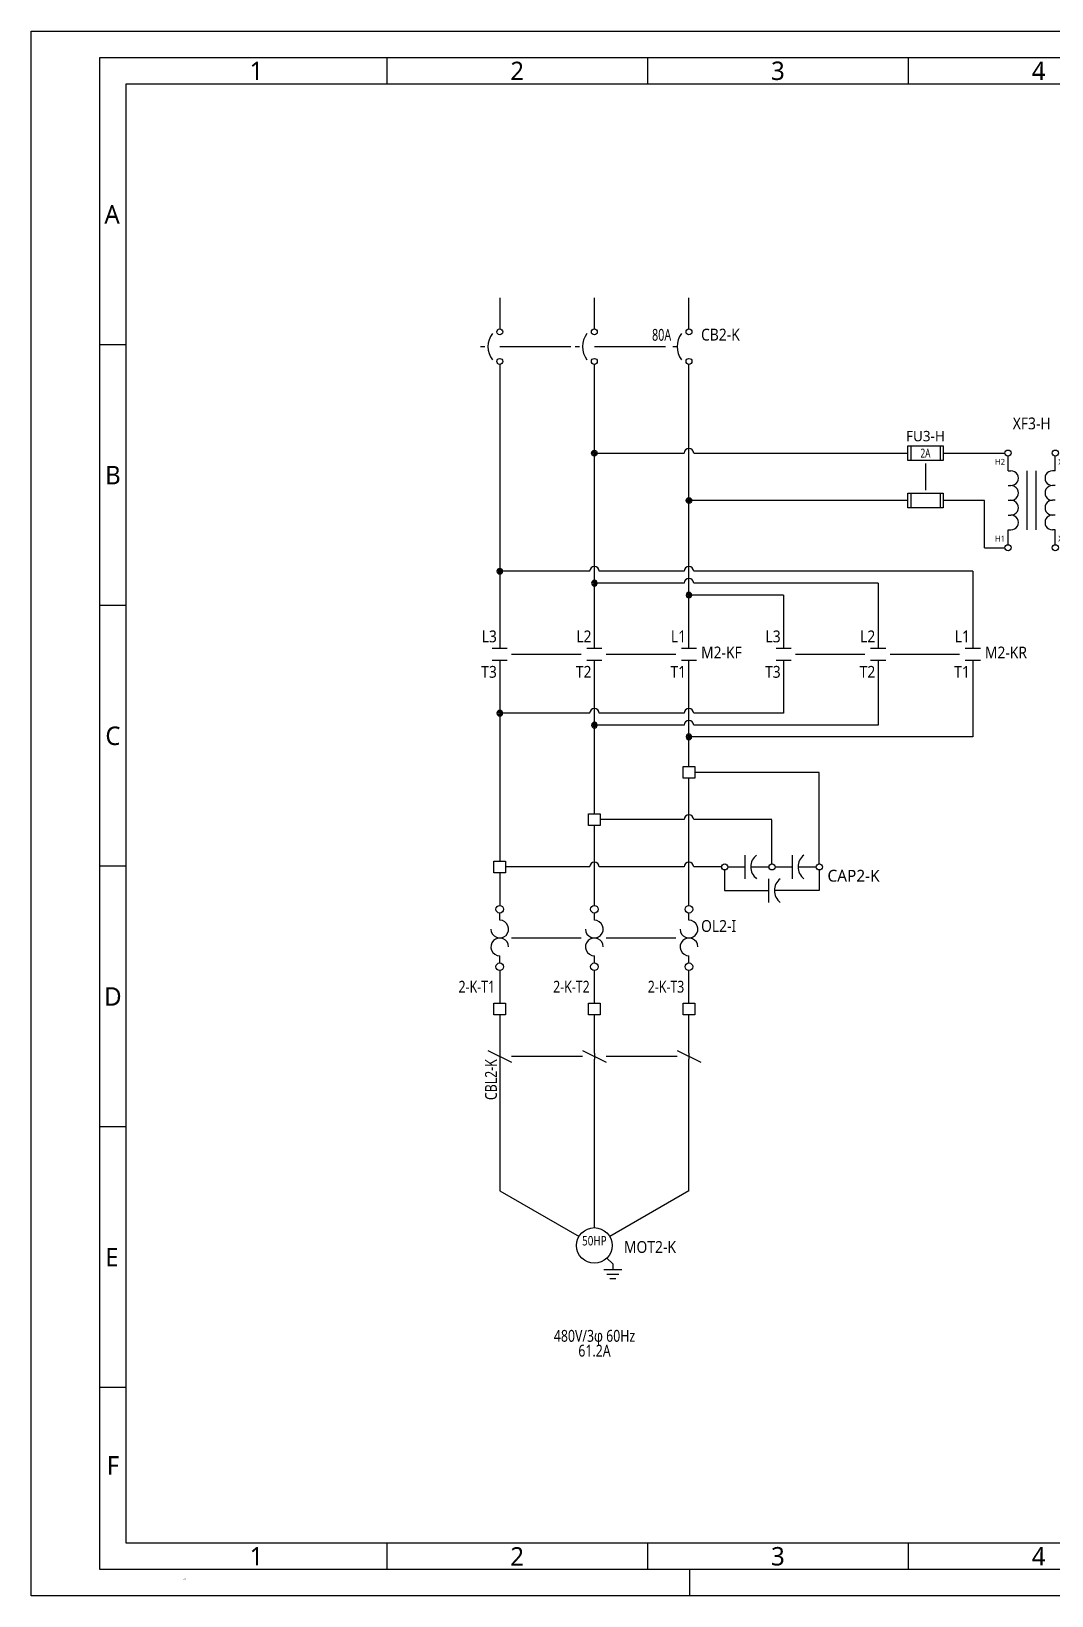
# Model space of a CAD drawing. Header units: millimetres. Extents: x -13 to 284, y -203 to 7.
# Drawn here: x -12.7 to 124.3, y -202.9 to 7.1 of the extents above; entities that cross this region are included whole.
import ezdxf
from ezdxf.enums import TextEntityAlignment as Align

# ---------------------------------------------------------------- set-up
doc = ezdxf.new("R2010")
doc.units = ezdxf.units.MM
doc.header["$LTSCALE"] = 6
doc.linetypes.add('HIDDEN2', pattern=[0.1875, 0.125, -0.0625])
for name, color, linetype in [('035', 5, 'Continuous'), ('BLK_50MM^2', 7, 'Continuous'), ('BRN_50MM^2', 7, 'Continuous'), ('GRN_10MM^2', 7, 'Continuous'), ('GRY_50MM^2', 7, 'Continuous'), ('LINK', 7, 'Continuous'), ('MISC', 7, 'Continuous'), ('SYMS', 7, 'Continuous'), ('TAGS', 7, 'Continuous'), ('TERMS', 7, 'Continuous'), ('WIREFIXED', 7, 'Continuous'), ('WIRENO', 72, 'Continuous'), ('WIRES', 7, 'Continuous')]:
    doc.layers.add(name, color=color, linetype=linetype)
doc.styles.add('ISO Proportional', font='Microsoft JhengHei.ttf')
doc.styles.get("Standard").update_dxf_attribs({"font": 'Microsoft JhengHei.ttf'})
doc.styles.add('WD', font='Microsoft JhengHei.ttf')

# ---------------------------------------------------------------- blocks, each defined once
blk = doc.blocks.new('WD_WNV')
at = {"linetype": 'Continuous', "style": 'WD', "width": 0.8}
blk.add_attdef('WIRENO', text='', height=0.125, dxfattribs=at).set_placement((-0.05, 0), align=Align.MIDDLE_RIGHT)
at = {"style": 'WD', "flags": 1}
for tag, p in [('W01USER', (-0.062, 0.094)), ('W02USER', (-0.062, 0.086)), ('W03USER', (-0.062, 0.078)), ('W04USER', (-0.062, 0.07)), ('W05USER', (-0.062, 0.062)), ('W06USER', (-0.062, 0.055)), ('W07USER', (-0.062, 0.047)), ('W08USER', (-0.062, 0.039)), ('W09USER', (-0.062, 0.031)), ('W10USER', (-0.062, 0.023))]:
    blk.add_attdef(tag, text='', height=0.005, dxfattribs=at).set_placement(p, align=Align.CENTER)
blk = doc.blocks.new('電腦輔助設計實習作業圖框')
at = {"layer": '035'}
for p, q in [((35, 3.54), (35, 0)), ((70, 3.54), (70, 0)), ((105, 3.54), (105, 0)), ((0, -35), (-3.54, -35)), ((0, -70), (-3.54, -70)), ((0, -105), (-3.54, -105)), ((0, -140), (-3.54, -140)), ((0, -175), (-3.54, -175)), ((35, -195.86), (35, -199.39)), ((70, -195.86), (70, -199.39)), ((105, -195.86), (105, -199.39)), ((75.66, -202.93), (75.66, -199.39))]:
    blk.add_line(p, q, dxfattribs=at)
for points in [[(-12.73, 7.07), (284.24, 7.07), (284.24, -202.93), (-12.73, -202.93)], [(-3.54, 3.54), (280.71, 3.54), (280.71, -199.39), (-3.54, -199.39)], [(0, 0), (277.17, 0), (277.17, -195.86), (0, -195.86)]]:
    blk.add_lwpolyline(points, close=True, dxfattribs=at)
at = {"layer": 'WIRENO'}
ref = blk.add_blockref('WD_WNV', (8.1, -200.69), dxfattribs=at)
ref.add_attrib('WIRENO', '309B', dxfattribs={"linetype": 'Continuous', "height": 0.125, "style": 'WD', "width": 0.8}).set_placement((8.05, -200.69), align=Align.MIDDLE_RIGHT)
for tag, height, p in [('@科系', 3.54, (195.86, -171.11)), ('@班級', 3.54, (231.21, -171.11)), ('@項目', 3.54, (266.57, -171.11)), ('@姓名', 3.54, (231.21, -178.18)), ('@學號', 2.36, (195.86, -178.18)), ('@日期', 2.36, (266.57, -178.18)), ('@作業', 3.54, (214.79, -188.44)), ('@頁次', 3.54, (259.49, -192.32)), ('@總頁次', 3.54, (273.64, -192.32))]:
    blk.add_attdef(tag, text='', height=height).set_placement(p, align=Align.MIDDLE_CENTER)
at = {"flags": 9}
blk.add_attdef('WD_TB', (-12.73, -202.93), '', height=3.54, dxfattribs=at)
at = {"layer": '035', "style": 'ISO Proportional'}
for s, p in [('1', (17.5, 1.77)), ('2', (52.5, 1.77)), ('3', (87.5, 1.77)), ('4', (122.5, 1.77)), ('A', (-1.88, -17.5)), ('B', (-1.77, -52.5)), ('C', (-1.77, -87.5)), ('D', (-1.77, -122.5)), ('E', (-1.91, -157.5)), ('F', (-1.77, -185.43)), ('1', (17.5, -197.63)), ('2', (52.5, -197.63)), ('3', (87.5, -197.63)), ('4', (122.5, -197.63))]:
    blk.add_text(s, height=2.47, dxfattribs=at).set_placement(p, align=Align.MIDDLE)
blk = doc.blocks.new('WDDOT')
for radius in [0.03, 0.0187, 0.00929]:
    blk.add_circle((0, 0), radius)
blk = doc.blocks.new('VMS21')
at = {"linetype": 'Continuous'}
for p, q in [((-0.08, 0.062), (0.08, 0.062)), ((-0.08, -0.062), (0.08, -0.062))]:
    blk.add_line(p, q, dxfattribs=at)
at = {"style": 'WD'}
for tag, p, width in [('INST', (0.125, 0.281), 0.7), ('LOC', (0.125, 0.111), 0.7), ('TAG2', (0.127, -0.045), 0.9), ('XREF', (0.129, -0.199), 0.7), ('DESC1', (0.129, -0.351), 0.7), ('DESC2', (0.129, -0.508), 0.7), ('DESC3', (0.129, -0.664), 0.7)]:
    blk.add_attdef(tag, p, '', height=0.125, dxfattribs=dict(at, width=width))
at = {"linetype": 'Continuous', "style": 'WD', "width": 0.9, "flags": 8}
blk.add_attdef('TERM01', text='', height=0.125, dxfattribs=at).set_placement((-0.031, 0.125), align=Align.RIGHT)
at = {"style": 'WD'}
for tag, p, flags in [('FAMILY', (-0.181, 0.003), 9), ('CONTACT', (-0.181, -0.014), 1)]:
    blk.add_attdef(tag, p, '', height=0.01, dxfattribs=dict(at, flags=flags))
at = {"color": 7, "style": 'WD'}
for tag, p in [('X4LINK', (-0.141, 0)), ('X1LINK', (0.125, 0))]:
    blk.add_attdef(tag, p, '', height=0.01, dxfattribs=at)
at = {"color": 7, "style": 'WD', "flags": 1}
for tag, p in [('X2TERM01', (0, 0.062)), ('X8TERM02', (0, -0.062))]:
    blk.add_attdef(tag, p, '', height=0.0125, dxfattribs=at)
at = {"linetype": 'Continuous', "style": 'WD', "width": 0.9, "flags": 8}
blk.add_attdef('TERM02', text='', height=0.125, dxfattribs=at).set_placement((-0.031, -0.125), align=Align.TOP_RIGHT)
blk = doc.blocks.new('VMO13')
blk.add_circle((0, 0), 0.188)
at = {"style": 'WD'}
for tag, p, width in [('INST', (0.318, 0.263), 0.7), ('LOC', (0.318, 0.094), 0.7), ('TAG1', (0.312, -0.079), 0.9)]:
    blk.add_attdef(tag, p, '', height=0.125, dxfattribs=dict(at, width=width))
at = {"style": 'WD', "flags": 9}
blk.add_attdef('FAMILY', text='', height=0.01, dxfattribs=at).set_placement((-0.005, 0.17), align=Align.CENTER)
at = {"style": 'WD', "flags": 1}
for tag, p in [('X2TERM02', (0, 0.188)), ('X0TERM03', (-0.162, 0.094)), ('X0TERM01', (0.162, 0.094)), ('X0TERM04', (0.133, -0.133))]:
    blk.add_attdef(tag, p, '', height=0.0125, dxfattribs=at)
at = {"style": 'WD'}
for tag, height, width, p in [('RATING1', 0.1, 0.8, (0, 0)), ('DESC1', 0.125, 0.9, (0.001, -0.549)), ('DESC2', 0.125, 0.9, (0.001, -0.706)), ('DESC3', 0.125, 0.9, (0.001, -0.862)), ('RATING3', 0.125, 0.8, (0.001, -1.018)), ('RATING4', 0.125, 0.8, (0.001, -1.174)), ('WDTAGALT', 0.125, 0.7, (0, -1.344))]:
    blk.add_attdef(tag, text='', height=height, dxfattribs=dict(at, width=width)).set_placement(p, align=Align.CENTER)
at = {"linetype": 'Continuous', "style": 'WD', "flags": 9}
blk.add_attdef('ASSYCODE', text='', height=0.01, dxfattribs=at).set_placement((0, 0.125), align=Align.CENTER)
at = {"linetype": 'Continuous', "style": 'WD', "flags": 1}
for tag, p in [('MFG', (0, 0.14)), ('CAT', (0, 0.159))]:
    blk.add_attdef(tag, text='', height=0.01, dxfattribs=at).set_placement(p, align=Align.MIDDLE)
at = {"style": 'WD', "width": 0.8}
blk.add_attdef('RATING2', text='', height=0.1, dxfattribs=at).set_placement((0, -0.031), align=Align.TOP_CENTER)
blk = doc.blocks.new('Vgnd2')
for p, q in [((0.09375, 0), (-0.09375, 0)), ((-0.0625, -0.046875), (0.0625, -0.046875)), ((-0.03125, -0.09375), (0.03125, -0.09375))]:
    blk.add_line(p, q)
at = {"style": 'WD', "flags": 1}
blk.add_attdef('X2TERM01', (0, 0), '', height=0.01, dxfattribs=at)
blk = doc.blocks.new('VCB1')
at = {"linetype": 'HIDDEN2'}
blk.add_line((-0.171, 0), (-0.125, 0), dxfattribs=at)
for centre in [(0, 0.156), (0, -0.156)]:
    blk.add_circle(centre, 0.0312)
blk.add_arc((0.109, 0), 0.234, 143.1301, 216.8699)
at = {"style": 'WD'}
for tag, p, width in [('INST', (0.219, 0.388), 0.7), ('LOC', (0.219, 0.219), 0.7), ('TAG1', (0.127, 0.064), 0.9), ('XREF', (0.129, -0.09), 0.7), ('DESC1', (0.129, -0.242), 0.7), ('DESC2', (0.129, -0.389), 0.7)]:
    blk.add_attdef(tag, p, '', height=0.125, dxfattribs=dict(at, width=width))
at = {"linetype": 'Continuous', "style": 'WD'}
for tag, height, flags, p in [('TERM01', 0.125, 8, (-0.055, 0.207)), ('MFG', 0.01, 9, (-0.142, -0.088)), ('CAT', 0.01, 9, (-0.142, -0.073))]:
    blk.add_attdef(tag, text='', height=height, dxfattribs=dict(at, flags=flags)).set_placement(p, align=Align.RIGHT)
at = {"style": 'WD', "width": 0.7}
blk.add_attdef('RATING1', text='', height=0.125, dxfattribs=at).set_placement((-0.188, 0.062), align=Align.RIGHT)
at = {"color": 7, "style": 'WD', "flags": 1}
for tag, p in [('X2TERM01', (0, 0.188)), ('X8TERM02', (0, -0.188))]:
    blk.add_attdef(tag, p, '', height=0.0125, dxfattribs=at)
at = {"color": 7, "style": 'WD'}
for tag, p in [('X4LINK', (-0.25, 0)), ('X1LINK', (0, 0))]:
    blk.add_attdef(tag, p, '', height=0.01, dxfattribs=at)
at = {"style": 'WD', "flags": 9}
for tag, p in [('CONTACT', (-0.129, -0.129)), ('FAMILY', (-0.142, -0.036))]:
    blk.add_attdef(tag, text='', height=0.01, dxfattribs=at).set_placement(p, align=Align.RIGHT)
at = {"linetype": 'Continuous', "style": 'WD', "flags": 9}
blk.add_attdef('ASSYCODE', text='', height=0.01, dxfattribs=at).set_placement((-0.153, -0.106), align=Align.CENTER)
at = {"linetype": 'Continuous', "style": 'WD', "flags": 8}
blk.add_attdef('TERM02', text='', height=0.125, dxfattribs=at).set_placement((-0.041, -0.213), align=Align.TOP_RIGHT)
blk = doc.blocks.new('VCB2')
at = {"linetype": 'HIDDEN2'}
blk.add_line((-0.203, 0), (-0.156, 0), dxfattribs=at)
for centre in [(0, 0.156), (0, -0.156)]:
    blk.add_circle(centre, 0.0312)
blk.add_arc((0.109, 0), 0.234, 143.1301, 216.8699)
at = {"style": 'WD'}
for tag, p, width in [('INST', (0.219, 0.388), 0.7), ('LOC', (0.219, 0.219), 0.7), ('TAG2', (0.127, 0.064), 0.9), ('XREF', (0.129, -0.09), 0.7), ('DESC1', (0.129, -0.242), 0.7), ('DESC2', (0.129, -0.389), 0.7)]:
    blk.add_attdef(tag, p, '', height=0.125, dxfattribs=dict(at, width=width))
at = {"linetype": 'Continuous', "style": 'WD', "flags": 8}
blk.add_attdef('TERM01', text='', height=0.125, dxfattribs=at).set_placement((-0.055, 0.207), align=Align.RIGHT)
at = {"style": 'WD', "width": 0.7}
blk.add_attdef('RATING1', text='', height=0.125, dxfattribs=at).set_placement((-0.188, 0.062), align=Align.RIGHT)
at = {"color": 7, "style": 'WD', "flags": 1}
for tag, p in [('X2TERM01', (0, 0.188)), ('X8TERM02', (0, -0.188))]:
    blk.add_attdef(tag, p, '', height=0.0125, dxfattribs=at)
at = {"color": 7, "style": 'WD'}
for tag, p in [('X4LINK', (-0.25, 0)), ('X1LINK', (0, 0))]:
    blk.add_attdef(tag, p, '', height=0.01, dxfattribs=at)
at = {"style": 'WD', "flags": 9}
for tag, p in [('CONTACT', (-0.129, -0.056)), ('FAMILY', (-0.142, -0.036))]:
    blk.add_attdef(tag, text='', height=0.01, dxfattribs=at).set_placement(p, align=Align.RIGHT)
at = {"linetype": 'Continuous', "style": 'WD', "flags": 8}
blk.add_attdef('TERM02', text='', height=0.125, dxfattribs=at).set_placement((-0.041, -0.213), align=Align.TOP_RIGHT)
blk = doc.blocks.new('VXF1')
for p, q in [((0, 0.312), (0, 0.467)), ((0.5, 0.312), (0.5, 0.467)), ((0, 0.312), (0.031, 0.312)), ((0.203, -0.312), (0.203, 0.312)), ((0.297, -0.312), (0.297, 0.312)), ((0.5, 0.312), (0.469, 0.312)), ((0, 0.156), (0.031, 0.156)), ((0, 0), (0.031, 0)), ((0.5, 0.156), (0.469, 0.156)), ((0.5, 0), (0.469, 0)), ((0, -0.156), (0.031, -0.156)), ((0.5, -0.156), (0.469, -0.156)), ((0, -0.469), (0, -0.312)), ((0, -0.312), (0.031, -0.312)), ((0.5, -0.312), (0.469, -0.312)), ((0.5, -0.469), (0.5, -0.312))]:
    blk.add_line(p, q)
for centre in [(0, 0.499), (0.5, 0.499), (0, -0.501), (0.5, -0.501)]:
    blk.add_circle(centre, 0.0322)
for centre, start, end in [((0.031, 0.234), 270, 90.001), ((0.469, 0.234), 90.001, 270.002), ((0.031, 0.078), 270, 90.001), ((0.031, -0.078), 270, 90.001), ((0.469, 0.078), 90.001, 270.002), ((0.469, -0.078), 90.001, 270.002), ((0.031, -0.234), 270, 90.001), ((0.469, -0.234), 90.001, 270.002)]:
    blk.add_arc(centre, 0.0781, start, end)
at = {"style": 'WD'}
blk.add_attdef('TAG1', text='', height=0.125, dxfattribs=at).set_placement((0.25, 0.75), align=Align.CENTER)
at = {"linetype": 'Continuous', "style": 'WD', "flags": 9}
for tag, p in [('ASSYCODE', (0.018, 0.656)), ('MFG', (0.015, 0.674)), ('CAT', (0.017, 0.693))]:
    blk.add_attdef(tag, text='', height=0.01, dxfattribs=at).set_placement(p, align=Align.CENTER)
at = {"style": 'WD'}
for tag, p, height, flags in [('FAMILY', (-0.008, 0.722), 0.01, 9), ('X4TERM02', (-0.032, 0.499), 0.0125, 1), ('X2TERM02', (0, 0.531), 0.0125, 1), ('X2TERM05', (0.5, 0.531), 0.0125, 1), ('X1TERM05', (0.532, 0.499), 0.0125, 1), ('X4TERM03', (-0.009, 0), 0.0125, 1), ('X1TERM06', (0.507, 0), 0.0125, 1), ('X4TERM01', (-0.032, -0.501), 0.0125, 1), ('X1TERM04', (0.532, -0.501), 0.0125, 1), ('X8TERM01', (0, -0.533), 0.0125, 1), ('X8TERM04', (0.5, -0.533), 0.0125, 1)]:
    blk.add_attdef(tag, p, '', height=height, dxfattribs=dict(at, flags=flags))
at = {"style": 'WD', "width": 0.7}
for tag, p in [('RATING1', (0.274, 0.594)), ('INST', (0.253, -0.603)), ('LOC', (0.253, -0.773)), ('DESC1', (0.253, -0.929)), ('DESC2', (0.253, -1.085))]:
    blk.add_attdef(tag, text='', height=0.125, dxfattribs=at).set_placement(p, align=Align.CENTER)
at = {"linetype": 'Continuous', "style": 'WD', "flags": 8}
for tag, p in [('TERM02', (-0.031, 0.438)), ('TERM03', (-0.031, -0.031))]:
    blk.add_attdef(tag, text='', height=0.125, dxfattribs=at).set_placement(p, align=Align.TOP_RIGHT)
for tag, p in [('TERM05', (0.531, 0.438)), ('TERM06', (0.531, -0.031))]:
    blk.add_attdef(tag, text='', height=0.125, dxfattribs=at).set_placement(p, align=Align.TOP_LEFT)
blk.add_attdef('TERM01', text='', height=0.125, dxfattribs=at).set_placement((-0.031, -0.438), align=Align.RIGHT)
blk.add_attdef('TERM04', (0.531, -0.438), '', height=0.125, dxfattribs=at)
blk = doc.blocks.new('VT0001')
for p, q in [((-0.062, 0.062), (0.062, 0.062)), ((-0.062, -0.062), (-0.062, 0.062)), ((0.062, 0.062), (0.062, -0.062)), ((0.062, -0.062), (-0.062, -0.062))]:
    blk.add_line(p, q)
at = {"style": 'WD'}
for tag, p, width in [('INST', (0.062, 0.42), 0.7), ('LOC', (0.062, 0.25), 0.7), ('DESC1', (0.05, -0.385), 0.8)]:
    blk.add_attdef(tag, p, '', height=0.125, dxfattribs=dict(at, width=width))
at = {"linetype": 'Continuous', "style": 'WD'}
for tag, p, height, width, flags in [('TERM01', (0.062, 0.094), 0.125, 0.8, 8), ('TAGSTRIP', (0.05, -0.229), 0.125, 0.9, 8), ('CAT', (0.213, -0.406), 0.109, 0.8, 1), ('DESC2', (0.05, -0.541), 0.125, 0.8, 8), ('DESC3', (0.05, -0.698), 0.125, 0.8, 8)]:
    blk.add_attdef(tag, p, '', height=height, dxfattribs=dict(at, width=width, flags=flags))
at = {"style": 'WD', "flags": 1}
for tag, p, height in [('X4TERM01', (-0.062, 0), 0.0125), ('X4TERMDESC01', (-0.055, -0.023), 0.025), ('X2TERMDESC01', (-0.006, 0.029), 0.025), ('X2TERM01', (0, 0.062), 0.0125), ('STRIPSEQ', (0, 0), 0.00125), ('X2PIN01', (0.033, 0.084), 0.0125), ('X1TERMDESC01', (0.039, 0.007), 0.025), ('X1TERM01', (0.062, 0), 0.0125), ('X1PIN01', (0.087, 0.016), 0.0125), ('X4PIN01', (-0.114, -0.038), 0.0125), ('LINKTERM', (0, -0.002), 0.00125), ('X8TERMDESC01', (0, -0.054), 0.025), ('X8TERM01', (0, -0.062), 0.0125), ('X8PIN01', (0.026, -0.096), 0.0125)]:
    blk.add_attdef(tag, p, '', height=height, dxfattribs=at)
at = {"linetype": 'Continuous', "style": 'WD', "width": 0.8, "flags": 1}
blk.add_attdef('MFG', text='', height=0.109, dxfattribs=at).set_placement((0.088, -0.406), align=Align.RIGHT)
at = {"style": 'WD', "width": 0.7, "flags": 1}
blk.add_attdef('ASSYCODE', (0.062, -0.281), '', height=0.01, dxfattribs=at)
blk = doc.blocks.new('HCA113')
for p, q in [((-0.467, 0), (-0.288, 0)), ((-0.287, 0.125), (-0.287, -0.125)), ((-0.226, 0), (-0.031, 0)), ((0.033, 0), (0.212, 0)), ((0.213, 0.125), (0.213, -0.125)), ((0.274, 0), (0.469, 0)), ((-0.5, -0.032), (-0.5, -0.25)), ((-0.037, -0.125), (-0.037, -0.375)), ((0.5, -0.032), (0.5, -0.25)), ((-0.5, -0.25), (-0.037, -0.25)), ((0.5, -0.25), (0.026, -0.25))]:
    blk.add_line(p, q)
for centre in [(-0.499, 0), (0.001, 0), (0.501, 0)]:
    blk.add_circle(centre, 0.0322)
for centre in [(-0.068, 0), (0.432, 0), (0.182, -0.25)]:
    blk.add_arc(centre, 0.156, 126.87, 233.131)
at = {"style": 'WD', "width": 0.7}
for tag, p in [('INST', (0.587, 0.17)), ('LOC', (0.587, 0)), ('DESC1', (0.587, -0.405)), ('DESC2', (0.587, -0.561))]:
    blk.add_attdef(tag, p, '', height=0.125, dxfattribs=at)
at = {"linetype": 'Continuous', "style": 'WD', "flags": 8}
for tag, p in [('TERM03', (-0.062, 0.016)), ('TERM02', (0.438, 0.016))]:
    blk.add_attdef(tag, text='', height=0.125, dxfattribs=at).set_placement(p, align=Align.RIGHT)
at = {"style": 'WD'}
for tag, p, height, flags in [('X4TERM01', (-0.531, 0), 0.0125, 1), ('X2TERM01', (-0.499, 0.032), 0.0125, 1), ('FAMILY', (-0.365, 0.137), 0.01, 9), ('X2TERM03', (0.001, 0.032), 0.0125, 1), ('X2TERM02', (0.501, 0.032), 0.0125, 1), ('X1TERM02', (0.533, 0), 0.0125, 1)]:
    blk.add_attdef(tag, p, '', height=height, dxfattribs=dict(at, flags=flags))
at = {"linetype": 'Continuous', "style": 'WD', "flags": 8}
blk.add_attdef('TERM01', (-0.438, 0.016), '', height=0.0625, dxfattribs=at)
at = {"linetype": 'Continuous', "style": 'WD', "flags": 9}
for tag, p in [('ASSYCODE', (-0.344, 0.125)), ('MFG', (-0.342, 0.089)), ('CAT', (-0.34, 0.108))]:
    blk.add_attdef(tag, text='', height=0.01, dxfattribs=at).set_placement(p, align=Align.CENTER)
at = {"style": 'WD'}
blk.add_attdef('TAG1', (0.587, -0.156), '', height=0.125, dxfattribs=at)
at = {"style": 'WD', "width": 0.7}
blk.add_attdef('RATING1', text='', height=0.125, dxfattribs=at).set_placement((0.024, -0.547), align=Align.CENTER)
blk = doc.blocks.new('VOL1')
for p, q in [((0, 0.188), (0, 0.264)), ((0, -0.264), (0, -0.188))]:
    blk.add_line(p, q)
at = {"linetype": 'Continuous'}
for centre in [(0, 0.304), (0, -0.304)]:
    blk.add_circle(centre, 0.04, dxfattribs=at)
for centre, start, end in [((0, 0.094), 180, 90.001), ((0, -0.094), 0.001, 270.002)]:
    blk.add_arc(centre, 0.0938, start, end)
at = {"style": 'WD'}
for tag, p, width in [('INST', (0.219, 0.39), 0.7), ('LOC', (0.219, 0.221), 0.7), ('TAG1', (0.127, 0.064), 0.9), ('DESC1', (0.129, -0.092), 0.7), ('DESC2', (0.129, -0.248), 0.7), ('RATING1', (0.156, -0.404), 0.7)]:
    blk.add_attdef(tag, p, '', height=0.125, dxfattribs=dict(at, width=width))
at = {"linetype": 'Continuous', "style": 'WD', "flags": 8}
blk.add_attdef('TERM01', text='', height=0.125, dxfattribs=at).set_placement((-0.055, 0.363), align=Align.RIGHT)
at = {"color": 7, "style": 'WD', "flags": 1}
for tag, p in [('X2TERM01', (0, 0.344)), ('X8TERM02', (0, -0.344))]:
    blk.add_attdef(tag, p, '', height=0.0125, dxfattribs=at)
at = {"color": 7, "style": 'WD'}
for tag, p in [('X4LINK', (-0.141, 0)), ('X1LINK', (0.125, 0))]:
    blk.add_attdef(tag, p, '', height=0.01, dxfattribs=at)
at = {"style": 'WD', "flags": 9}
blk.add_attdef('FAMILY', (-0.216, -0.158), '', height=0.01, rotation=90, dxfattribs=at)
at = {"linetype": 'Continuous', "style": 'WD', "flags": 9}
for tag, p in [('CAT', (-0.172, -0.133)), ('MFG', (-0.153, -0.135)), ('ASSYCODE', (-0.127, -0.144))]:
    blk.add_attdef(tag, text='', height=0.01, rotation=90, dxfattribs=at).set_placement(p, align=Align.CENTER)
at = {"linetype": 'Continuous', "style": 'WD', "flags": 8}
blk.add_attdef('TERM02', text='', height=0.125, dxfattribs=at).set_placement((-0.041, -0.37), align=Align.TOP_RIGHT)
blk = doc.blocks.new('VOL2')
for p, q in [((0, 0.188), (0, 0.264)), ((0, -0.264), (0, -0.188))]:
    blk.add_line(p, q)
at = {"linetype": 'Continuous'}
for centre in [(0, 0.304), (0, -0.304)]:
    blk.add_circle(centre, 0.04, dxfattribs=at)
for centre, start, end in [((0, 0.094), 180, 90.001), ((0, -0.094), 0.001, 270.002)]:
    blk.add_arc(centre, 0.0938, start, end)
at = {"linetype": 'Continuous', "style": 'WD', "flags": 8}
blk.add_attdef('TERM01', text='', height=0.125, dxfattribs=at).set_placement((-0.055, 0.363), align=Align.RIGHT)
at = {"color": 7, "style": 'WD', "flags": 1}
for tag, p in [('X2TERM01', (0, 0.344)), ('X8TERM02', (0, -0.344))]:
    blk.add_attdef(tag, p, '', height=0.0125, dxfattribs=at)
at = {"style": 'WD'}
for tag, p, width in [('INST', (0.188, 0.359), 0.7), ('LOC', (0.188, 0.189), 0.7), ('TAG2', (0.127, 0.033), 0.9), ('DESC1', (0.129, -0.123), 0.7), ('DESC2', (0.129, -0.279), 0.7)]:
    blk.add_attdef(tag, p, '', height=0.125, dxfattribs=dict(at, width=width))
at = {"color": 7, "style": 'WD'}
for tag, p in [('X4LINK', (-0.141, 0)), ('X1LINK', (0.125, 0))]:
    blk.add_attdef(tag, p, '', height=0.01, dxfattribs=at)
at = {"style": 'WD', "flags": 9}
blk.add_attdef('FAMILY', (-0.216, -0.158), '', height=0.01, rotation=90, dxfattribs=at)
at = {"linetype": 'Continuous', "style": 'WD', "flags": 8}
blk.add_attdef('TERM02', text='', height=0.125, dxfattribs=at).set_placement((-0.041, -0.37), align=Align.TOP_RIGHT)
blk = doc.blocks.new('VW01')
for p, q in [((-0.125, 0.062), (0.125, -0.062)), ((0, 0.031), (0, -0.031))]:
    blk.add_line(p, q)
at = {"style": 'WD', "width": 0.8}
blk.add_attdef('RATING1', (-0.031, 0.094), '', height=0.125, rotation=90, dxfattribs=at)
at = {"style": 'WD', "width": 0.8, "flags": 1}
blk.add_attdef('CAT', text='', height=0.0938, rotation=90, dxfattribs=at).set_placement((0.031, 0.031), align=Align.TOP_LEFT)
at = {"style": 'WD', "width": 0.7, "flags": 1}
for tag, p in [('INST', (-0.357, 0)), ('LOC', (-0.188, 0)), ('XREF', (0.3, -0.062)), ('DESC1', (0.456, -0.062)), ('DESC2', (0.613, -0.062))]:
    blk.add_attdef(tag, text='', height=0.125, rotation=90, dxfattribs=at).set_placement(p, align=Align.CENTER)
at = {"style": 'WD', "flags": 9}
blk.add_attdef('FAMILY', text='', height=0.01, rotation=90, dxfattribs=at).set_placement((-0.118, 0.023), align=Align.CENTER)
at = {"style": 'WD'}
for tag, p in [('X4LINK', (-0.125, 0)), ('X1LINK', (0.125, 0))]:
    blk.add_attdef(tag, p, '', height=0.01, dxfattribs=at)
at = {"linetype": 'Continuous', "style": 'WD', "flags": 9}
blk.add_attdef('ASSYCODE', text='', height=0.01, rotation=90, dxfattribs=at).set_placement((-0.042, 0.029), align=Align.CENTER)
at = {"style": 'WD', "flags": 1}
for tag, p in [('X2TERM01', (0, 0.031)), ('X8TERM01', (0, -0.031))]:
    blk.add_attdef(tag, p, '', height=0.0125, dxfattribs=at)
at = {"style": 'WD', "width": 0.8}
blk.add_attdef('TAG1', text='', height=0.125, rotation=90, dxfattribs=at).set_placement((-0.031, -0.031), align=Align.RIGHT)
at = {"style": 'WD', "width": 0.8, "flags": 1}
blk.add_attdef('MFG', text='', height=0.0938, rotation=90, dxfattribs=at).set_placement((0.031, -0.125), align=Align.TOP_RIGHT)
blk = doc.blocks.new('VW02')
for p, q in [((-0.125, 0.062), (0.125, -0.062)), ((0, 0.031), (0, -0.031))]:
    blk.add_line(p, q)
at = {"style": 'WD', "width": 0.8}
blk.add_attdef('RATING1', (-0.031, 0.094), '', height=0.125, rotation=90, dxfattribs=at)
at = {"style": 'WD', "width": 0.7, "flags": 1}
for tag, p in [('INST', (-0.357, 0)), ('LOC', (-0.188, 0)), ('XREF', (0.3, -0.062)), ('DESC1', (0.456, -0.062)), ('DESC2', (0.613, -0.062))]:
    blk.add_attdef(tag, text='', height=0.125, rotation=90, dxfattribs=at).set_placement(p, align=Align.CENTER)
at = {"style": 'WD', "flags": 9}
blk.add_attdef('FAMILY', text='', height=0.01, rotation=90, dxfattribs=at).set_placement((-0.118, 0.023), align=Align.CENTER)
at = {"style": 'WD'}
for tag, p in [('X4LINK', (-0.125, 0)), ('X1LINK', (0.125, 0))]:
    blk.add_attdef(tag, p, '', height=0.01, dxfattribs=at)
at = {"style": 'WD', "flags": 1}
for tag, p in [('X2TERM01', (0, 0.031)), ('X8TERM01', (0, -0.031))]:
    blk.add_attdef(tag, p, '', height=0.0125, dxfattribs=at)
at = {"style": 'WD', "width": 0.8}
blk.add_attdef('TAG2', text='', height=0.125, rotation=90, dxfattribs=at).set_placement((-0.031, -0.031), align=Align.RIGHT)
blk = doc.blocks.new('HFU1')
for p, q in [((-0.188, -0.078), (-0.188, 0.078)), ((-0.188, 0.078), (0.188, 0.078)), ((-0.156, 0.078), (-0.156, -0.078)), ((0.156, 0.078), (0.156, -0.078)), ((0.188, 0.078), (0.188, -0.078)), ((0.188, -0.078), (-0.188, -0.078))]:
    blk.add_line(p, q)
at = {"style": 'WD', "width": 0.7}
for tag, p in [('INST', (0, 0.366)), ('LOC', (0, 0.281)), ('DESC1', (0.008, -0.228)), ('DESC2', (0.008, -0.322)), ('DESC3', (0.008, -0.406))]:
    blk.add_attdef(tag, text='', height=0.0625, dxfattribs=at).set_placement(p, align=Align.CENTER)
at = {"style": 'WD'}
blk.add_attdef('TAG1', text='', height=0.109, dxfattribs=at).set_placement((0, 0.125), align=Align.CENTER)
at = {"linetype": 'Continuous', "style": 'WD', "flags": 9}
for tag, p in [('ASSYCODE', (0.157, 0.251)), ('MFG', (0.156, 0.083)), ('CAT', (0.156, 0.102))]:
    blk.add_attdef(tag, text='', height=0.01, dxfattribs=at).set_placement(p, align=Align.CENTER)
at = {"style": 'WD'}
for tag, p, height, flags in [('X4TERM01', (-0.188, 0), 0.0109, 1), ('FAMILY', (0.129, 0.108), 0.01, 9), ('X1TERM02', (0.188, 0), 0.0109, 1)]:
    blk.add_attdef(tag, p, '', height=height, dxfattribs=dict(at, flags=flags))
at = {"style": 'WD', "width": 0.7}
blk.add_attdef('RATING1', text='', height=0.0938, dxfattribs=at).set_placement((0, 0), align=Align.MIDDLE_CENTER)
at = {"style": 'WD'}
for tag, p in [('X2LINK', (0, 0.109)), ('X8LINK', (0, -0.109))]:
    blk.add_attdef(tag, p, '', height=0.01, dxfattribs=at)
at = {"linetype": 'Continuous', "style": 'WD', "flags": 8}
blk.add_attdef('TERM01', text='', height=0.0625, dxfattribs=at).set_placement((-0.25, -0.016), align=Align.TOP_RIGHT)
blk.add_attdef('TERM02', text='', height=0.0625, dxfattribs=at).set_placement((0.25, -0.016), align=Align.TOP_LEFT)
blk = doc.blocks.new('HFU2')
for p, q in [((-0.188, -0.078), (-0.188, 0.078)), ((-0.188, 0.078), (0.188, 0.078)), ((-0.156, 0.078), (-0.156, -0.078)), ((0.156, 0.078), (0.156, -0.078)), ((0.188, 0.078), (0.188, -0.078)), ((0.188, -0.078), (-0.188, -0.078))]:
    blk.add_line(p, q)
at = {"style": 'WD', "width": 0.7}
for tag, p in [('INST', (0, 0.366)), ('LOC', (0, 0.281)), ('DESC1', (-0.007, -0.228)), ('DESC2', (-0.007, -0.322)), ('DESC3', (-0.007, -0.406))]:
    blk.add_attdef(tag, text='', height=0.0625, dxfattribs=at).set_placement(p, align=Align.CENTER)
at = {"style": 'WD'}
blk.add_attdef('TAG2', text='', height=0.0938, dxfattribs=at).set_placement((0, 0.125), align=Align.CENTER)
at = {"linetype": 'Continuous', "style": 'WD', "flags": 9}
for tag, p in [('FAMILY', (0.157, 0.251)), ('ASSYCODE', (0.188, 0.235)), ('MFG', (0.156, 0.083)), ('CAT', (0.156, 0.102))]:
    blk.add_attdef(tag, text='', height=0.01, dxfattribs=at).set_placement(p, align=Align.CENTER)
at = {"style": 'WD', "flags": 1}
for tag, p in [('X4TERM01', (-0.188, 0)), ('X1TERM02', (0.188, 0))]:
    blk.add_attdef(tag, p, '', height=0.01, dxfattribs=at)
at = {"style": 'WD', "width": 0.7}
blk.add_attdef('RATING1', text='', height=0.0938, dxfattribs=at).set_placement((0, 0), align=Align.MIDDLE_CENTER)
at = {"style": 'WD'}
for tag, p in [('X2LINK', (0, 0.109)), ('X8LINK', (0, -0.109))]:
    blk.add_attdef(tag, p, '', height=0.01, dxfattribs=at)
at = {"linetype": 'Continuous', "style": 'WD', "flags": 8}
blk.add_attdef('TERM01', text='', height=0.0625, dxfattribs=at).set_placement((-0.25, -0.016), align=Align.TOP_RIGHT)
blk.add_attdef('TERM02', text='', height=0.0625, dxfattribs=at).set_placement((0.25, -0.016), align=Align.TOP_LEFT)

msp = doc.modelspace()

# ---------------------------------------------------------------- linework, layer by layer
at = {"layer": 'BLK_50MM^2', "color": 240, "true_color": 0xed1f24}
msp.add_line((62.86, -130.11), (62.86, -124.96), dxfattribs=at)
at = {"layer": 'BLK_50MM^2'}
msp.add_line((62.86, -153.53), (62.86, -130.91), dxfattribs=at)
at = {"layer": 'BRN_50MM^2', "color": 240, "true_color": 0xed1f24}
for p, q in [((50.16, -124.96), (50.16, -130.11)), ((50.16, -130.91), (50.16, -148.58)), ((50.16, -148.58), (60.8, -154.72))]:
    msp.add_line(p, q, dxfattribs=at)
at = {"layer": 'GRN_10MM^2'}
for p, q in [((64.55, -157.6), (65.34, -158.39)), ((65.34, -158.39), (65.34, -159.18))]:
    msp.add_line(p, q, dxfattribs=at)
at = {"layer": 'GRY_50MM^2', "color": 240, "true_color": 0xed1f24}
for p, q in [((75.56, -130.11), (75.56, -124.96)), ((75.56, -148.58), (64.93, -154.72))]:
    msp.add_line(p, q, dxfattribs=at)
at = {"layer": 'GRY_50MM^2'}
msp.add_line((75.56, -148.58), (75.56, -130.91), dxfattribs=at)
at = {"layer": 'LINK', "color": 240, "true_color": 0xed1f24}
for points in [[(50.16, -35.26), (59.69, -35.26)], [(62.86, -35.26), (72.39, -35.26)], [(107.31, -50.94), (107.31, -54.51)], [(51.75, -76.54), (61.08, -76.54)], [(64.45, -76.54), (73.78, -76.54)], [(89.85, -76.54), (99.18, -76.54)], [(102.55, -76.54), (111.88, -76.54)], [(51.75, -114.64), (61.08, -114.64)], [(64.45, -114.64), (73.78, -114.64)], [(51.75, -130.51), (61.28, -130.51)], [(64.45, -130.51), (73.98, -130.51)]]:
    msp.add_lwpolyline(points, dxfattribs=at)
at = {"layer": 'WIRES'}
for p, q in [((50.16, -28.72), (50.16, -32.88)), ((62.86, -49.55), (74.93, -49.55)), ((115.25, -55.9), (109.69, -55.9)), ((115.25, -62.25), (115.25, -55.9)), ((115.25, -62.25), (117.98, -62.25)), ((113.66, -65.42), (76.2, -65.42)), ((100.96, -67.01), (76.2, -67.01)), ((100.96, -67.01), (100.96, -75.74)), ((113.66, -65.42), (113.66, -75.74)), ((88.26, -68.6), (75.56, -68.6)), ((88.26, -68.6), (88.26, -75.74)), ((88.26, -84.47), (76.2, -84.47)), ((100.96, -86.06), (76.2, -86.06)), ((113.66, -87.65), (75.56, -87.65)), ((93.05, -92.41), (76.36, -92.41)), ((93.05, -104.69), (93.05, -92.41)), ((86.7, -98.75), (76.2, -98.75)), ((86.7, -104.69), (86.7, -98.76)), ((79.95, -105.1), (76.2, -105.1))]:
    msp.add_line(p, q, dxfattribs=at)
at = {"layer": 'WIRES', "color": 240, "true_color": 0xed1f24}
for p, q in [((62.86, -32.88), (62.86, -28.72)), ((75.56, -32.88), (75.56, -28.72)), ((50.16, -37.64), (50.16, -75.74)), ((62.86, -75.74), (62.86, -37.64)), ((75.56, -75.74), (75.56, -37.64)), ((76.2, -49.55), (104.93, -49.55)), ((109.69, -49.55), (117.98, -49.55)), ((104.93, -55.9), (75.56, -55.9)), ((62.23, -65.42), (50.16, -65.42)), ((74.93, -67.01), (62.86, -67.01)), ((74.93, -65.42), (63.5, -65.42)), ((50.16, -77.33), (50.16, -104.31)), ((62.86, -97.96), (62.86, -77.33)), ((75.56, -91.62), (75.56, -77.33)), ((88.26, -77.33), (88.26, -84.47)), ((100.96, -77.33), (100.96, -86.06)), ((113.66, -77.33), (113.66, -87.65)), ((62.23, -84.47), (50.16, -84.47)), ((74.93, -86.06), (62.86, -86.06)), ((74.93, -84.47), (63.5, -84.47)), ((75.56, -110.27), (75.56, -93.21)), ((62.86, -110.27), (62.86, -99.54)), ((74.93, -98.75), (63.66, -98.75)), ((50.16, -105.89), (50.16, -110.27)), ((62.23, -105.1), (50.96, -105.1)), ((74.93, -105.1), (63.5, -105.1)), ((50.16, -119), (50.16, -123.37)), ((62.86, -123.37), (62.86, -119)), ((75.56, -123.37), (75.56, -119))]:
    msp.add_line(p, q, dxfattribs=at)
for centre in [(75.56, -49.55), (62.86, -65.42), (75.56, -65.42), (75.56, -67.01), (62.86, -84.47), (75.56, -84.47), (75.56, -86.06), (75.56, -98.75), (62.86, -105.1), (75.56, -105.1)]:
    msp.add_arc(centre, 0.635, 0, 180, dxfattribs=at)

# ---------------------------------------------------------------- block references
at = {"color": 240, "true_color": 0xed1f24}
msp.add_blockref('電腦輔助設計實習作業圖框', (0, 0), dxfattribs=at)
at = {"layer": 'SYMS', "color": 240, "true_color": 0xed1f24, "xscale": 12.7, "yscale": 12.7, "zscale": 12.7}
for name, p in [('VCB2', (50.16, -35.26)), ('VCB2', (62.86, -35.26)), ('WDDOT', (62.86, -49.55)), ('WDDOT', (75.56, -55.9)), ('HFU2', (107.31, -55.9)), ('VOL2', (50.16, -114.64)), ('VOL2', (62.86, -114.64)), ('VT0001', (50.16, -124.16)), ('VT0001', (62.86, -124.16)), ('VT0001', (75.56, -124.16)), ('VW02', (62.86, -130.51)), ('VW02', (75.56, -130.51))]:
    msp.add_blockref(name, p, dxfattribs=at)
at = {"layer": 'SYMS', "color": 240, "true_color": 0xed1f24}
ref = msp.add_blockref('VCB1', (75.56, -35.26), dxfattribs=dict(at, xscale=12.7, yscale=12.7, zscale=12.7))
ref.add_attrib('RATING1', '80A', dxfattribs={"layer": 'MISC', "height": 1.587, "style": 'WD', "width": 0.7}).set_placement((73.18, -34.47), align=Align.RIGHT)
ref.add_attrib('TAG1', 'CB2-K', (77.18, -34.44), dxfattribs={"layer": 'TAGS', "height": 1.587, "style": 'WD', "width": 0.9})
at = {"layer": 'SYMS'}
ref = msp.add_blockref('VXF1', (118.39, -55.89), dxfattribs=dict(at, xscale=12.7, yscale=12.7, zscale=12.7))
ref.add_attrib('TERM04', 'X1', (125.14, -61.44), dxfattribs={"layer": 'TERMS', "linetype": 'Continuous', "height": 0.794, "style": 'WD', "flags": 8})
ref.add_attrib('TERM05', 'X2', dxfattribs={"layer": 'TERMS', "linetype": 'Continuous', "height": 0.794, "style": 'WD', "flags": 8}).set_placement((125.14, -50.33), align=Align.TOP_LEFT)
ref.add_attrib('TAG1', 'XF3-H', dxfattribs={"layer": 'TAGS', "height": 1.587, "style": 'WD', "width": 0.9}).set_placement((121.57, -46.36), align=Align.CENTER)
ref.add_attrib('TERM02', 'H2', dxfattribs={"layer": 'TERMS', "linetype": 'Continuous', "height": 0.794, "style": 'WD', "flags": 8}).set_placement((118, -50.33), align=Align.TOP_RIGHT)
ref.add_attrib('TERM01', 'H1', dxfattribs={"layer": 'TERMS', "linetype": 'Continuous', "height": 0.794, "style": 'WD', "flags": 8}).set_placement((118, -61.44), align=Align.RIGHT)
at = {"layer": 'SYMS', "color": 240, "true_color": 0xed1f24}
ref = msp.add_blockref('HFU1', (107.31, -49.55), dxfattribs=dict(at, xscale=12.7, yscale=12.7, zscale=12.7))
ref.add_attrib('RATING1', '2A', dxfattribs={"layer": 'MISC', "height": 1.191, "style": 'WD', "width": 0.7}).set_placement((107.31, -49.55), align=Align.MIDDLE_CENTER)
ref.add_attrib('TAG1', 'FU3-H', dxfattribs={"layer": 'TAGS', "height": 1.389, "style": 'WD'}).set_placement((107.31, -47.96), align=Align.CENTER)
at = {"layer": 'SYMS', "xscale": -12.7, "yscale": 12.7, "zscale": 12.7, "rotation": 90}
for p in [(50.16, -65.42), (62.86, -67.01), (75.56, -68.6), (50.16, -84.47), (62.86, -86.06), (75.56, -87.65)]:
    msp.add_blockref('WDDOT', p, dxfattribs=at)
at = {"layer": 'SYMS', "color": 240, "true_color": 0xed1f24}
ref = msp.add_blockref('VMS21', (50.16, -76.54), dxfattribs=dict(at, xscale=12.7, yscale=12.7, zscale=12.7))
ref.add_attrib('TERM02', 'T3', dxfattribs={"layer": 'TERMS', "linetype": 'Continuous', "height": 1.587, "style": 'WD', "width": 0.9, "flags": 8}).set_placement((49.77, -78.12), align=Align.TOP_RIGHT)
ref.add_attrib('TERM01', 'L3', dxfattribs={"layer": 'TERMS', "linetype": 'Continuous', "height": 1.587, "style": 'WD', "width": 0.9, "flags": 8}).set_placement((49.77, -74.95), align=Align.RIGHT)
ref = msp.add_blockref('VMS21', (62.86, -76.54), dxfattribs=dict(at, xscale=12.7, yscale=12.7, zscale=12.7))
ref.add_attrib('TERM02', 'T2', dxfattribs={"layer": 'TERMS', "linetype": 'Continuous', "height": 1.587, "style": 'WD', "width": 0.9, "flags": 8}).set_placement((62.47, -78.12), align=Align.TOP_RIGHT)
ref.add_attrib('TERM01', 'L2', dxfattribs={"layer": 'TERMS', "linetype": 'Continuous', "height": 1.587, "style": 'WD', "width": 0.9, "flags": 8}).set_placement((62.47, -74.95), align=Align.RIGHT)
ref = msp.add_blockref('VMS21', (75.56, -76.54), dxfattribs=dict(at, xscale=12.7, yscale=12.7, zscale=12.7))
ref.add_attrib('TERM02', 'T1', dxfattribs={"layer": 'TERMS', "linetype": 'Continuous', "height": 1.587, "style": 'WD', "width": 0.9, "flags": 8}).set_placement((75.17, -78.12), align=Align.TOP_RIGHT)
ref.add_attrib('TERM01', 'L1', dxfattribs={"layer": 'TERMS', "linetype": 'Continuous', "height": 1.587, "style": 'WD', "width": 0.9, "flags": 8}).set_placement((75.17, -74.95), align=Align.RIGHT)
ref.add_attrib('TAG2', 'M2-KF', (77.18, -77.11), dxfattribs={"layer": 'TAGS', "height": 1.587, "style": 'WD', "width": 0.9})
ref = msp.add_blockref('VMS21', (88.26, -76.54), dxfattribs=dict(at, xscale=12.7, yscale=12.7, zscale=12.7))
ref.add_attrib('TERM02', 'T3', dxfattribs={"layer": 'TERMS', "linetype": 'Continuous', "height": 1.587, "style": 'WD', "width": 0.9, "flags": 8}).set_placement((87.87, -78.12), align=Align.TOP_RIGHT)
ref.add_attrib('TERM01', 'L3', dxfattribs={"layer": 'TERMS', "linetype": 'Continuous', "height": 1.587, "style": 'WD', "width": 0.9, "flags": 8}).set_placement((87.87, -74.95), align=Align.RIGHT)
ref = msp.add_blockref('VMS21', (100.96, -76.54), dxfattribs=dict(at, xscale=12.7, yscale=12.7, zscale=12.7))
ref.add_attrib('TERM02', 'T2', dxfattribs={"layer": 'TERMS', "linetype": 'Continuous', "height": 1.587, "style": 'WD', "width": 0.9, "flags": 8}).set_placement((100.57, -78.12), align=Align.TOP_RIGHT)
ref.add_attrib('TERM01', 'L2', dxfattribs={"layer": 'TERMS', "linetype": 'Continuous', "height": 1.587, "style": 'WD', "width": 0.9, "flags": 8}).set_placement((100.57, -74.95), align=Align.RIGHT)
ref = msp.add_blockref('VMS21', (113.66, -76.54), dxfattribs=dict(at, xscale=12.7, yscale=12.7, zscale=12.7))
ref.add_attrib('TERM02', 'T1', dxfattribs={"layer": 'TERMS', "linetype": 'Continuous', "height": 1.587, "style": 'WD', "width": 0.9, "flags": 8}).set_placement((113.27, -78.12), align=Align.TOP_RIGHT)
ref.add_attrib('TERM01', 'L1', dxfattribs={"layer": 'TERMS', "linetype": 'Continuous', "height": 1.587, "style": 'WD', "width": 0.9, "flags": 8}).set_placement((113.27, -74.95), align=Align.RIGHT)
ref.add_attrib('TAG2', 'M2-KR', (115.28, -77.11), dxfattribs={"layer": 'TAGS', "height": 1.587, "style": 'WD', "width": 0.9})
at = {"layer": 'SYMS', "xscale": 12.7, "yscale": 12.7, "zscale": 12.7}
for name, p in [('VT0001', (75.56, -92.41)), ('VT0001', (62.86, -98.75)), ('VT0001', (50.16, -105.1)), ('Vgnd2', (65.34, -159.18))]:
    msp.add_blockref(name, p, dxfattribs=at)
at = {"layer": 'SYMS', "color": 240, "true_color": 0xed1f24}
ref = msp.add_blockref('HCA113', (86.7, -105.1), dxfattribs=dict(at, xscale=12.7, yscale=12.7, zscale=12.7))
ref.add_attrib('TAG1', 'CAP2-K', (94.15, -107.08), dxfattribs={"layer": 'TAGS', "height": 1.587, "style": 'WD'})
ref = msp.add_blockref('VOL1', (75.56, -114.64), dxfattribs=dict(at, xscale=12.7, yscale=12.7, zscale=12.7))
ref.add_attrib('TAG1', 'OL2-I', (77.18, -113.82), dxfattribs={"layer": 'TAGS', "height": 1.587, "style": 'WD', "width": 0.9})
ref = msp.add_blockref('VW01', (50.16, -130.51), dxfattribs=dict(at, xscale=12.7, yscale=12.7, zscale=12.7))
ref.add_attrib('TAG1', 'CBL2-K', dxfattribs={"layer": 'TAGS', "height": 1.587, "rotation": 90, "style": 'WD', "width": 0.8}).set_placement((49.77, -130.91), align=Align.RIGHT)
ref = msp.add_blockref('VMO13', (62.86, -155.91), dxfattribs=dict(at, xscale=12.7, yscale=12.7, zscale=12.7))
ref.add_attrib('RATING4', '61.2A', dxfattribs={"layer": 'MISC', "height": 1.587, "style": 'WD', "width": 0.8}).set_placement((62.88, -170.83), align=Align.CENTER)
ref.add_attrib('RATING3', '480V/3φ 60Hz', dxfattribs={"layer": 'MISC', "height": 1.5875, "style": 'WD', "width": 0.8}).set_placement((62.88, -168.84), align=Align.CENTER)
ref.add_attrib('RATING1', '50HP', dxfattribs={"layer": 'MISC', "height": 1.27, "style": 'WD', "width": 0.8}).set_placement((62.86, -155.91), align=Align.CENTER)
ref.add_attrib('TAG1', 'MOT2-K', (66.83, -156.91), dxfattribs={"layer": 'TAGS', "height": 1.587, "style": 'WD', "width": 0.9})
at = {"layer": 'WIREFIXED', "color": 240, "true_color": 0xed1f24}
ref = msp.add_blockref('WD_WNV', (50.16, -121.18), dxfattribs=dict(at, xscale=12.7, yscale=12.7, zscale=12.7))
ref.add_attrib('WIRENOF', '2-K-T1', dxfattribs={"linetype": 'Continuous', "height": 1.587, "style": 'WD', "width": 0.8}).set_placement((49.53, -121.18), align=Align.MIDDLE_RIGHT)
ref = msp.add_blockref('WD_WNV', (62.86, -121.18), dxfattribs=dict(at, xscale=12.7, yscale=12.7, zscale=12.7))
ref.add_attrib('WIRENOF', '2-K-T2', dxfattribs={"linetype": 'Continuous', "height": 1.587, "style": 'WD', "width": 0.8}).set_placement((62.23, -121.18), align=Align.MIDDLE_RIGHT)
ref = msp.add_blockref('WD_WNV', (75.56, -121.18), dxfattribs=dict(at, xscale=12.7, yscale=12.7, zscale=12.7))
ref.add_attrib('WIRENOF', '2-K-T3', dxfattribs={"linetype": 'Continuous', "height": 1.587, "style": 'WD', "width": 0.8}).set_placement((74.93, -121.18), align=Align.MIDDLE_RIGHT)

doc.saveas('drawing.dxf')
